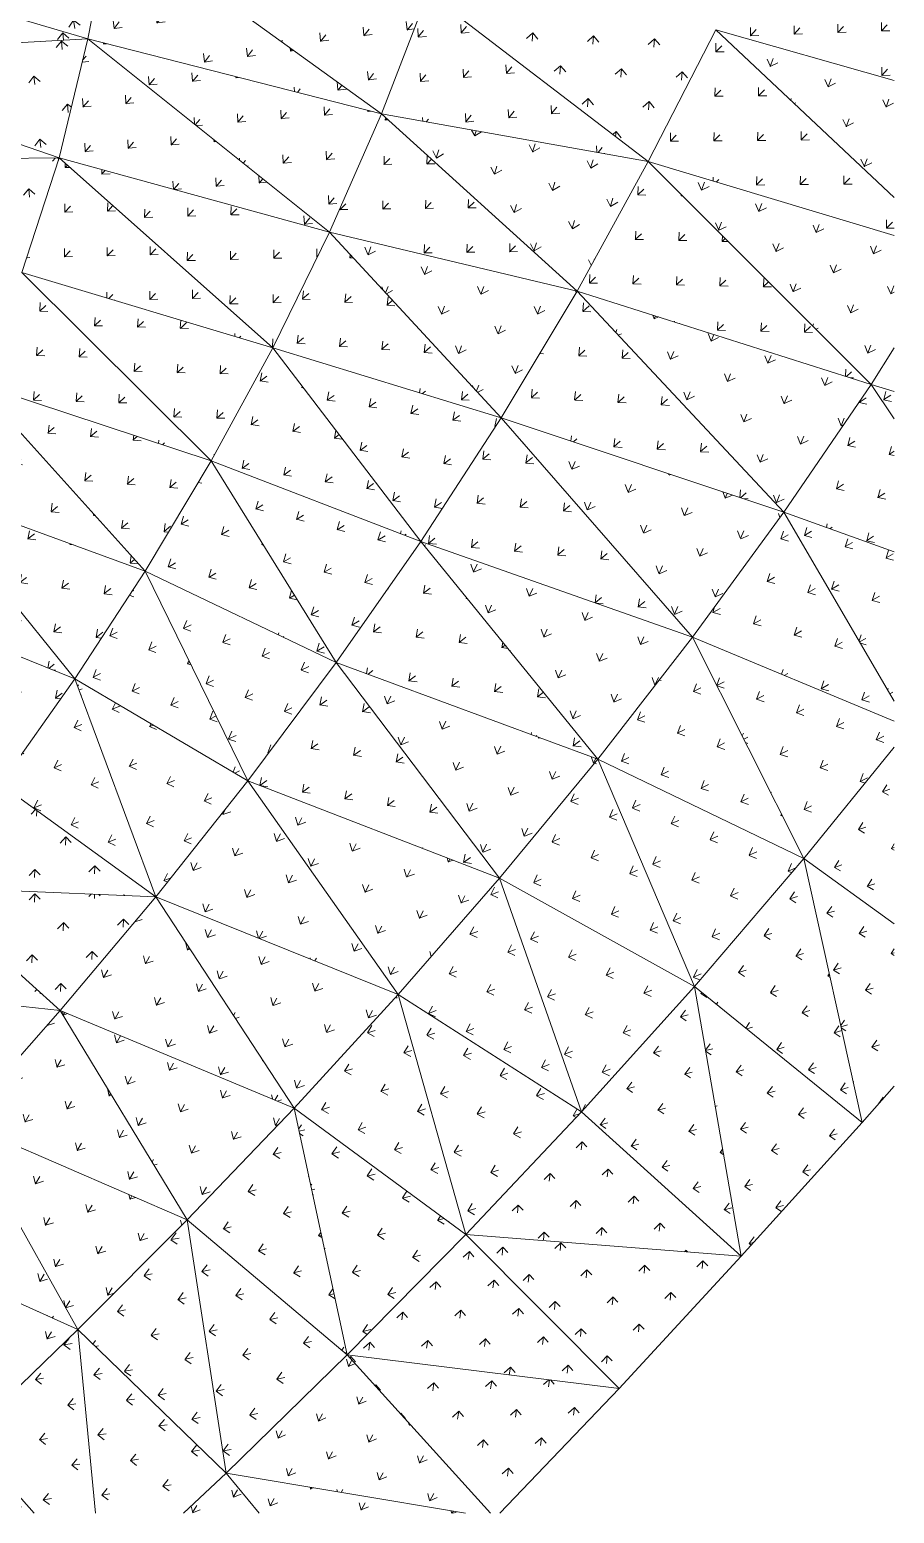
# Model space of a CAD drawing. Header units: millimetres. Extents: x -57519 to 497916, y -349472 to 446842.
# Drawn here: x 489922 to 494810, y -13502 to -5111 of the extents above; entities that cross this region are included whole.
import ezdxf

# ---------------------------------------------------------------- set-up
doc = ezdxf.new("R2010")
doc.units = ezdxf.units.MM
doc.layers.add('A-FLOR', color=192, linetype='Continuous', lineweight=5)
doc.layers.add('A-FLOR-PATT', color=8, linetype='Continuous', lineweight=5)

msp = doc.modelspace()

# ---------------------------------------------------------------- hatches: boundary and pattern name
at = {"layer": 'A-FLOR-PATT'}
h = msp.add_hatch(dxfattribs=at)
h.set_pattern_fill('FP_920', color=256, style=0, pattern_type=2)
h.set_pattern_definition([(46.863, (377748.81, -41499.87), (-1.98462, 252.11554), [47.476, -310.608]), (2.131, (377748.8, -41499.87), (-1.98414, 252.1156), [46.311, -200.683]), (90.451, (377748.8, -41499.87), (-246.82335, -9.1851), [47.273, -204.85])])
h.paths.add_polyline_path([(494810.5, -5399.2), (494810.5, -4926.9), (494171, -4358.7), (493800.8, -5111), (494171, -5216.7)], flags=0)
h = msp.add_hatch(dxfattribs=at)
h.set_pattern_fill('FP_1088', color=256, style=0, pattern_type=2)
h.set_pattern_definition([(278.018, (496544.11, 8144.43), (196.1127, -148.6233), [47.421, -310.248]), (234.573, (496544.1, 8144.43), (196.1136, -148.622), [47.297, -204.956]), (322.844, (496544.1, 8144.43), (146.2214, 205.55), [46.138, -199.93])])
h.paths.add_polyline_path([(490250.2, -5163.3), (490383.1, -4479.9), (488560.4, -4666.7), (489367.8, -4903.9)], flags=0)
h = msp.add_hatch(dxfattribs=at)
h.set_pattern_fill('FP_1003', color=256, style=0, pattern_type=2)
h.set_pattern_definition([(52.549, (379862.17, -42201.67), (-26.17594, 251.72662), [47.227, -308.981]), (7.29, (379862.17, -42201.67), (-26.17664, 251.7272), [45.892, -198.866]), (95.937, (379862.17, -42201.67), (-242.7797, -31.0585), [47.453, -205.631])])
h.paths.add_polyline_path([(491911.1, -5587.9), (490383.1, -4479.9), (490250.2, -5163.3), (490870.4, -5321.9)], flags=0)
h = msp.add_hatch(dxfattribs=at)
h.set_pattern_fill('FP_1009', color=256, style=0, pattern_type=2)
h.set_pattern_definition([(52.203, (378901.66, -44123.54), (-25.3748, 250.7942), [47.478, -310.622]), (7.486, (378901.66, -44123.54), (-25.37664, 250.7934), [46.303, -200.644]), (95.778, (378901.66, -44123.54), (-244.84187, -32.17374), [47.264, -204.81])])
h.paths.add_polyline_path([(491911.1, -5587.9), (492174.8, -4903.9), (490383.1, -4479.9), (491325.5, -5163.3)], flags=0)
h = msp.add_hatch(dxfattribs=at)
h.set_pattern_fill('FP_1080', color=256, style=0, pattern_type=2)
h.set_pattern_definition([(275.43, (498307.77, 5754.22), (189.1965, -157.5564), [47.437, -310.355]), (231.972, (498307.77, 5754.22), (189.1946, -157.559), [47.28, -204.879]), (320.213, (498307.77, 5754.22), (155.341, 198.6285), [46.164, -200.045])])
h.paths.add_polyline_path([(488424.5, -5263.4), (490250.2, -5163.3), (488560.4, -4666.7), (488507.5, -4899.2)], flags=0)
h = msp.add_hatch(dxfattribs=at)
h.set_pattern_fill('FP_957', color=256, style=0, pattern_type=2)
h.set_pattern_definition([(50.126, (382046.82, -42272.43), (-13.39275, 251.32786), [47.354, -309.813]), (5.369, (382046.82, -42272.43), (-13.3884, 251.3279), [45.645, -197.796]), (93.05, (382046.82, -42272.43), (-242.3732, -22.7813), [47.191, -204.494])])
h.paths.add_polyline_path([(493419.1, -5856.4), (492174.8, -4903.9), (491911.1, -5587.9), (493298.5, -5835)], flags=0)
h = msp.add_hatch(dxfattribs=at)
h.set_pattern_fill('FP_955', color=256, style=0, pattern_type=2)
h.set_pattern_definition([(265.112, (506725.96, -9559.98), (156.8411, -186.0648), [47.271, -309.267]), (222.101, (506725.96, -9559.98), (156.8395, -186.0664), [47.313, -205.021]), (310.129, (506725.96, -9559.98), (187.2205, 169.1766), [45.628, -197.722])])
h.paths.add_polyline_path([(493419.1, -5856.4), (493800.8, -5111), (492174.8, -4903.9), (493363.6, -5813.9)], flags=0)
h = msp.add_hatch(dxfattribs=at)
h.set_pattern_fill('FP_919', color=256, style=0, pattern_type=2)
h.set_pattern_definition([(45.304, (377774, -39115.35), (5.28836, 252.0473), [47.454, -310.466]), (0.553, (377774, -39115.35), (5.2896, 252.0468), [46.212, -200.252]), (88.798, (377774, -39115.35), (-246.45215, -2.3796), [47.269, -204.833])])
h.paths.add_polyline_path([(494810.5, -6275.3), (494810.5, -6059.3), (493800.8, -5111), (493419.1, -5856.4), (494538.6, -6193.5)], flags=0)
h = msp.add_hatch(dxfattribs=at)
h.set_pattern_fill('FP_924', color=256, style=0, pattern_type=2)
h.set_pattern_definition([(69.908, (382011.02, -71140.19), (-101.94483, 225.77833), [47.565, -311.194]), (26.27, (382011.02, -71140.19), (-101.9447, 225.77783), [47.086, -204.039]), (114.3, (382011.02, -71140.19), (-225.1899, -111.14605), [46.449, -201.278])])
h.paths.add_polyline_path([(494810.5, -6059.3), (494810.5, -5399.2), (493800.8, -5111), (494594.5, -5856.4)], flags=0)
h = msp.add_hatch(dxfattribs=at)
h.set_pattern_fill('FP_1090', color=256, style=0, pattern_type=2)
h.set_pattern_definition([(275.381, (498310.04, 5705.3), (189.0498, -157.5385), [47.424, -310.273]), (231.936, (498310.04, 5705.3), (189.049, -157.5395), [47.292, -204.932]), (320.195, (498310.04, 5705.3), (155.5052, 198.5833), [46.141, -199.944])])
h.paths.add_polyline_path([(490089.4, -5835.9), (490250.2, -5163.3), (488424.5, -5263.4)], flags=0)
h = msp.add_hatch(dxfattribs=at)
h.set_pattern_fill('FP_1002', color=256, style=0, pattern_type=2)
h.set_pattern_definition([(49.792, (380871.4, -38438.43), (-12.94554, 252.6695), [47.151, -308.486]), (4.464, (380871.4, -38438.43), (-12.94617, 252.66885), [45.613, -197.657]), (92.933, (380871.4, -38438.43), (-242.5329, -18.93376), [47.438, -205.563])])
h.paths.add_polyline_path([(491618, -6256.7), (490250.2, -5163.3), (490089.4, -5835.9), (490870.4, -6050.9)], flags=0)
h = msp.add_hatch(dxfattribs=at)
h.set_pattern_fill('FP_1011', color=256, style=0, pattern_type=2)
h.set_pattern_definition([(49.389, (379629.32, -40557.53), (-12.04118, 251.5455), [47.449, -310.435]), (4.7, (379629.32, -40557.53), (-12.0428, 251.5461), [46.092, -199.73]), (92.741, (379629.32, -40557.53), (-244.99503, -20.143), [47.219, -204.615])])
h.paths.add_polyline_path([(491618, -6256.7), (491911.1, -5587.9), (490250.2, -5163.3), (491091.5, -5835.9)], flags=0)
h = msp.add_hatch(dxfattribs=at)
h.set_pattern_fill('FP_1079', color=256, style=0, pattern_type=2)
h.set_pattern_definition([(272.995, (499778.89, 3490), (182.2336, -165.777), [47.46, -310.508]), (229.535, (499778.89, 3490), (182.236, -165.775), [47.246, -204.731]), (317.708, (499778.89, 3490), (163.5286, 191.7038), [46.192, -200.164])])
h.paths.add_polyline_path([(488277.6, -5852), (490089.4, -5835.9), (488424.5, -5263.4), (488387.6, -5411.3)], flags=0)
h = msp.add_hatch(dxfattribs=at)
h.set_pattern_fill('FP_948', color=256, style=0, pattern_type=2)
h.set_pattern_definition([(45.646, (382995.25, -36488.6), (7.41927, 251.69743), [47.258, -309.184]), (0.752, (382995.25, -36488.6), (7.41623, 251.698), [45.335, -196.452]), (88.312, (382995.25, -36488.6), (-241.76634, -3.1717), [47.214, -204.593])])
h.paths.add_polyline_path([(493016.8, -6589.2), (491911.1, -5587.9), (491618, -6256.7), (492851.4, -6549.9)], flags=0)
h = msp.add_hatch(dxfattribs=at)
h.set_pattern_fill('FP_954', color=256, style=0, pattern_type=2)
h.set_pattern_definition([(73.106, (389551.14, -72665.73), (-112.00094, 217.02043), [47.506, -310.805]), (30.207, (389551.14, -72665.73), (-111.9993, 217.022), [46.891, -203.196]), (117.297, (389551.14, -72665.73), (-216.12817, -125.8247), [45.791, -198.427])])
h.paths.add_polyline_path([(493016.8, -6589.2), (493419.1, -5856.4), (491911.1, -5587.9), (492973.4, -6549.9)], flags=0)
h = msp.add_hatch(dxfattribs=at)
h.set_pattern_fill('FP_1087', color=256, style=0, pattern_type=2)
h.set_pattern_definition([(272.649, (500261.04, 2993.43), (181.207, -165.6611), [47.375, -309.951]), (229.272, (500261.04, 2993.43), (181.208, -165.661), [47.328, -205.086]), (317.566, (500261.04, 2993.43), (164.6934, 191.282), [46.035, -199.485])])
h.paths.add_polyline_path([(489878, -6484.9), (490089.4, -5835.9), (488277.6, -5852), (489742.7, -6431.4)], flags=0)
h = msp.add_hatch(dxfattribs=at)
h.set_pattern_fill('FP_1005', color=256, style=0, pattern_type=2)
h.set_pattern_definition([(46.638, (381989.79, -34752.27), (2.15283, 252.68394), [47.136, -308.385]), (1.371, (381989.79, -34752.27), (2.15286, 252.68385), [45.378, -196.64]), (89.512, (381989.79, -34752.27), (-241.9491, -5.7915), [47.38, -205.313])])
h.paths.add_polyline_path([(491296.5, -6910.4), (490089.4, -5835.9), (489878, -6484.9), (490870.4, -6782.6)], flags=0)
h = msp.add_hatch(dxfattribs=at)
h.set_pattern_fill('FP_1008', color=256, style=0, pattern_type=2)
h.set_pattern_definition([(46.264, (380831.16, -36617.72), (2.94043, 251.5874), [47.404, -310.136]), (1.582, (380831.16, -36617.72), (2.9414, 251.5871), [45.813, -198.521]), (89.33, (380831.16, -36617.72), (-244.2406, -6.74545), [47.176, -204.429])])
h.paths.add_polyline_path([(491296.5, -6910.4), (491618, -6256.7), (490089.4, -5835.9), (490891.5, -6549.9)], flags=0)
h = msp.add_hatch(dxfattribs=at)
h.set_pattern_fill('FP_916', color=256, style=0, pattern_type=2)
h.set_pattern_definition([(43.496, (377992.05, -36537.96), (13.733, 251.61818), [47.437, -310.358]), (358.754, (377992.05, -36537.96), (13.7327, 251.6189), [46.102, -199.776]), (86.876, (377992.05, -36537.96), (-245.81994, 5.3464), [47.249, -204.744])])
h.paths.add_polyline_path([(494679.1, -7116.9), (493419.1, -5856.4), (493016.8, -6589.2), (493419.1, -6716.9)], flags=0)
h = msp.add_hatch(dxfattribs=at)
h.set_pattern_fill('FP_918', color=256, style=0, pattern_type=2)
h.set_pattern_definition([(68.817, (381527.1, -69693.75), (-97.39189, 227.13782), [47.55, -311.096]), (25.295, (381527.1, -69693.75), (-97.3893, 227.1387), [47.074, -203.987]), (113.208, (381527.1, -69693.75), (-226.98876, -107.273), [46.338, -200.799])])
h.paths.add_polyline_path([(494679.1, -7116.9), (494810.5, -6910.1), (494810.5, -6275.3), (493419.1, -5856.4), (494151.6, -6589.2)], flags=0)
h = msp.add_hatch(dxfattribs=at)
h.set_pattern_fill('FP_947', color=256, style=0, pattern_type=2)
h.set_pattern_definition([(40.981, (384451.8, -30487.65), (29.0439, 250.33972), [47.129, -308.34]), (355.884, (384451.8, -30487.65), (29.0443, 250.34), [44.986, -194.941]), (83.382, (384451.8, -30487.65), (-239.3088, 17.2219), [47.254, -204.766])])
h.paths.add_polyline_path([(492588.1, -7305.5), (491618, -6256.7), (491296.5, -6910.4), (492276.3, -7210.1)], flags=0)
h = msp.add_hatch(dxfattribs=at)
h.set_pattern_fill('FP_953', color=256, style=0, pattern_type=2)
h.set_pattern_definition([(69.396, (388593.34, -68612.19), (-96.5926, 223.57884), [47.524, -310.925]), (26.683, (388593.34, -68612.2), (-96.5908, 223.5797), [46.74, -202.541]), (113.366, (388593.34, -68612.2), (-222.732, -111.9437), [45.666, -197.886])])
h.paths.add_polyline_path([(492588.1, -7305.5), (493016.8, -6589.2), (491618, -6256.7), (492503.4, -7213.9)], flags=0)
h = msp.add_hatch(dxfattribs=at)
h.set_pattern_fill('FP_1001', color=256, style=0, pattern_type=2)
h.set_pattern_definition([(43.412, (383068.33, -31161.82), (17.44654, 251.73212), [47.134, -308.375]), (358.237, (383068.33, -31161.82), (17.4459, 251.73243), [45.173, -195.748]), (86.036, (383068.33, -31161.82), (-240.80586, 7.40956), [47.313, -205.023])])
h.paths.add_polyline_path([(490948.1, -7549.1), (489878, -6484.9), (489616.3, -7109.7), (490870.4, -7523.5)], flags=0)
h = msp.add_hatch(dxfattribs=at)
h.set_pattern_fill('FP_1007', color=256, style=0, pattern_type=2)
h.set_pattern_definition([(43.101, (382155.19, -32667.83), (18.06168, 250.79122), [47.348, -309.775]), (358.402, (382155.2, -32667.83), (18.05877, 250.79094), [45.522, -197.264]), (85.881, (382155.2, -32667.83), (-242.6914, 6.7726), [47.145, -204.295])])
h.paths.add_polyline_path([(490948.1, -7549.1), (491296.5, -6910.4), (489878, -6484.9), (490870.4, -7471.9)], flags=0)
h = msp.add_hatch(dxfattribs=at)
h.set_pattern_fill('FP_912', color=256, style=0, pattern_type=2)
h.set_pattern_definition([(41.545, (378336.48, -33880.32), (22.81583, 250.7868), [47.426, -310.285]), (356.833, (378336.48, -33880.32), (22.8169, 250.78646), [45.99, -199.292]), (84.802, (378336.48, -33880.32), (-244.90767, 13.5488), [47.217, -204.606])])
h.paths.add_polyline_path([(494185.5, -7840.6), (493016.8, -6589.2), (492588.1, -7305.5), (493749.3, -7694.5)], flags=0)
h = msp.add_hatch(dxfattribs=at)
h.set_pattern_fill('FP_915', color=256, style=0, pattern_type=2)
h.set_pattern_definition([(67.648, (381150.68, -68164.63), (-92.45268, 228.47158), [47.534, -310.989]), (24.26, (381150.68, -68164.63), (-92.4533, 228.4712), [47.055, -203.905]), (112.031, (381150.68, -68164.63), (-228.798, -103.1132), [46.213, -200.256])])
h.paths.add_polyline_path([(494185.5, -7840.6), (494679.1, -7116.9), (493016.8, -6589.2), (493685.8, -7305.5)], flags=0)
h = msp.add_hatch(dxfattribs=at)
h.set_pattern_fill('FP_946', color=256, style=0, pattern_type=2)
h.set_pattern_definition([(36.183, (386463.77, -24363.23), (51.05298, 247.09972), [46.959, -307.226]), (350.808, (386463.77, -24363.23), (51.05116, 247.10003), [44.602, -193.275]), (78.326, (386463.77, -24363.23), (-234.8218, 38.0026), [47.31, -205.009])])
h.paths.add_polyline_path([(492133.9, -8005.6), (491296.5, -6910.4), (490948.1, -7549.1), (491833, -7889.8)], flags=0)
h = msp.add_hatch(dxfattribs=at)
h.set_pattern_fill('FP_949', color=256, style=0, pattern_type=2)
h.set_pattern_definition([(35.9, (385523.36, -25714.53), (51.58452, 246.2401), [47.173, -308.628]), (350.97, (385523.36, -25714.53), (51.5822, 246.2409), [44.925, -194.674]), (78.169, (385523.36, -25714.53), (-236.6298, 37.60504), [47.172, -204.413])])
h.paths.add_polyline_path([(492133.9, -8005.6), (492588.1, -7305.5), (491296.5, -6910.4), (492064.4, -7914.8)], flags=0)
h = msp.add_hatch(dxfattribs=at)
h.set_pattern_fill('FP_892', color=256, style=0, pattern_type=2)
h.set_pattern_definition([(36.139, (383744.9, -29228.83), (49.62605, 246.87665), [47.202, -308.819]), (351.18, (383744.9, -29228.83), (49.6247, 246.87735), [45.139, -195.601]), (78.634, (383744.9, -29228.83), (-237.8925, 36.91476), [47.215, -204.6])])
h.paths.add_polyline_path([(494810.5, -7156.8), (494810.5, -6910.1), (494679.1, -7116.9)], flags=0)
h = msp.add_hatch(dxfattribs=at)
h.set_pattern_fill('FP_1000', color=256, style=0, pattern_type=2)
h.set_pattern_definition([(40.298, (384030.72, -27764.7), (31.98023, 249.96317), [47.137, -308.389]), (355.215, (384030.72, -27764.7), (31.9796, 249.96255), [45.002, -195.01]), (82.71, (384030.72, -27764.7), (-239.1762, 20.01824), [47.25, -204.75])])
h.paths.add_polyline_path([(490574.4, -8173), (489616.3, -7109.7), (489309.3, -7712), (490259.4, -8058.2)], flags=0)
h = msp.add_hatch(dxfattribs=at)
h.set_pattern_fill('FP_1021', color=256, style=0, pattern_type=2)
h.set_pattern_definition([(40.067, (383414.57, -28911.31), (32.40695, 249.2457), [47.291, -309.4]), (355.33, (383414.57, -28911.3), (32.4093, 249.2448), [45.256, -196.111]), (82.591, (383414.57, -28911.3), (-240.56617, 19.6534), [47.127, -204.216])])
h.paths.add_polyline_path([(490574.4, -8173), (490948.1, -7549.1), (489616.3, -7109.7), (490202.1, -7759.8)], flags=0)
h = msp.add_hatch(dxfattribs=at)
h.set_pattern_fill('FP_891', color=256, style=0, pattern_type=2)
h.set_pattern_definition([(32.96, (384692.98, -25051.33), (63.78007, 243.7836), [47.128, -308.332]), (347.87, (384692.98, -25051.33), (63.7804, 243.78367), [44.967, -194.856]), (75.338, (384692.98, -25051.33), (-234.46825, 50.39585), [47.248, -204.741])])
h.paths.add_polyline_path([(494810.5, -8064.4), (494810.5, -7312.4), (494679.1, -7116.9), (494185.5, -7840.6), (494679.1, -8017.4)], flags=0)
h = msp.add_hatch(dxfattribs=at)
h.set_pattern_fill('FP_893', color=256, style=0, pattern_type=2)
h.set_pattern_definition([(32.877, (384643.05, -25796.36), (63.92007, 243.5306), [47.184, -308.698]), (347.906, (384643.05, -25796.36), (63.9211, 243.5296), [45.055, -195.24]), (75.293, (384643.05, -25796.36), (-234.9628, 50.3449), [47.209, -204.571])])
h.paths.add_polyline_path([(494810.5, -7312.4), (494810.5, -7156.8), (494679.1, -7116.9)], flags=0)
h = msp.add_hatch(dxfattribs=at)
h.set_pattern_fill('FP_914', color=256, style=0, pattern_type=2)
h.set_pattern_definition([(39.582, (378792.76, -31220.7), (31.93909, 249.61807), [47.413, -310.199]), (354.898, (378792.76, -31220.7), (31.9399, 249.6186), [45.871, -198.775]), (82.708, (378792.76, -31220.7), (-243.6773, 21.757), [47.185, -204.469])])
h.paths.add_polyline_path([(493669.9, -8547.1), (492588.1, -7305.5), (492133.9, -8005.6), (493227.9, -8391.2)], flags=0)
h = msp.add_hatch(dxfattribs=at)
h.set_pattern_fill('FP_917', color=256, style=0, pattern_type=2)
h.set_pattern_definition([(66.424, (380800.6, -66572.7), (-87.26318, 229.75915), [47.516, -310.875]), (23.174, (380800.6, -66572.7), (-87.2614, 229.76097), [47.034, -203.814]), (110.797, (380800.6, -66572.7), (-230.6068, -98.71782), [46.082, -199.691])])
h.paths.add_polyline_path([(493669.9, -8547.1), (494185.5, -7840.6), (492588.1, -7305.5), (493198.2, -8005.6)], flags=0)
h = msp.add_hatch(dxfattribs=at)
h.set_pattern_fill('FP_945', color=256, style=0, pattern_type=2)
h.set_pattern_definition([(31.32, (389031.4, -18254.3), (72.9039, 241.93277), [46.744, -305.818]), (345.588, (389031.4, -18254.3), (72.9036, 241.9332), [44.194, -191.505]), (73.231, (389031.4, -18254.3), (-228.2817, 58.662), [47.377, -205.301])])
h.paths.add_polyline_path([(491655.8, -8690.3), (490948.1, -7549.1), (490574.4, -8173), (491376.2, -8556.5)], flags=0)
h = msp.add_hatch(dxfattribs=at)
h.set_pattern_fill('FP_950', color=256, style=0, pattern_type=2)
h.set_pattern_definition([(31.035, (387927.34, -19556.95), (73.4613, 241.09146), [46.989, -307.423]), (345.773, (387927.34, -19556.95), (73.45996, 241.09257), [44.532, -192.97]), (73.054, (387927.34, -19556.95), (-230.21793, 58.3701), [47.257, -204.779])])
h.paths.add_polyline_path([(491655.8, -8690.3), (492133.9, -8005.6), (490948.1, -7549.1), (491601.2, -8602.3)], flags=0)
h = msp.add_hatch(dxfattribs=at)
h.set_pattern_fill('FP_997', color=256, style=0, pattern_type=2)
h.set_pattern_definition([(37.402, (384802.55, -24631.43), (45.21323, 247.61116), [47.144, -308.438]), (352.407, (384802.55, -24631.43), (45.2126, 247.61095), [44.88, -194.478]), (79.652, (384802.55, -24631.43), (-237.25875, 31.6284), [47.195, -204.51])])
h.paths.add_polyline_path([(490176.9, -8782.4), (489309.3, -7712), (488962, -8293.5), (489724.4, -8600.3)], flags=0)
h = msp.add_hatch(dxfattribs=at)
h.set_pattern_fill('FP_1006', color=256, style=0, pattern_type=2)
h.set_pattern_definition([(37.255, (384498.4, -25456.17), (45.46887, 247.1492), [47.239, -309.06]), (352.474, (384498.4, -25456.17), (45.47124, 247.1484), [45.037, -195.159]), (79.575, (384498.4, -25456.17), (-238.12605, 31.46084), [47.118, -204.179])])
h.paths.add_polyline_path([(490176.9, -8782.4), (490574.4, -8173), (489309.3, -7712), (489780.7, -8293.5)], flags=0)
h = msp.add_hatch(dxfattribs=at)
h.set_pattern_fill('FP_888', color=256, style=0, pattern_type=2)
h.set_pattern_definition([(29.797, (385872.95, -20946.72), (77.65067, 239.92265), [47.045, -307.788]), (344.561, (385872.95, -20946.72), (77.6496, 239.9235), [44.792, -194.098]), (72.066, (385872.95, -20946.72), (-230.26983, 63.596), [47.283, -204.893])])
h.paths.add_polyline_path([(494810.5, -9022.9), (494810.5, -8908.8), (494185.5, -7840.6), (493669.9, -8547.1), (494437.7, -8867.4)], flags=0)
h = msp.add_hatch(dxfattribs=at)
h.set_pattern_fill('FP_894', color=256, style=0, pattern_type=2)
h.set_pattern_definition([(29.713, (385767.22, -21678.24), (77.7914, 239.66975), [47.105, -308.181]), (344.599, (385767.22, -21678.24), (77.793, 239.6686), [44.883, -194.493]), (72.017, (385767.22, -21678.24), (-230.78, 63.57245), [47.246, -204.732])])
h.paths.add_polyline_path([(494810.5, -8908.8), (494810.5, -8064.4), (494185.5, -7840.6), (494786.2, -8867.4)], flags=0)
h = msp.add_hatch(dxfattribs=at)
h.set_pattern_fill('FP_908', color=256, style=0, pattern_type=2)
h.set_pattern_definition([(37.646, (379357.57, -28598.58), (40.92562, 248.1431), [47.397, -310.093]), (352.985, (379357.57, -28598.58), (40.9258, 248.1423), [45.743, -198.218]), (80.634, (379357.57, -28598.58), (-242.1337, 29.7972), [47.155, -204.339])])
h.paths.add_polyline_path([(493134, -9236.2), (492133.9, -8005.6), (491655.8, -8690.3), (492135.3, -8867.4)], flags=0)
h = msp.add_hatch(dxfattribs=at)
h.set_pattern_fill('FP_913', color=256, style=0, pattern_type=2)
h.set_pattern_definition([(65.201, (380498.23, -64980.36), (-82.0535, 230.90298), [47.498, -310.754]), (22.095, (380498.23, -64980.36), (-82.0514, 230.9031), [47.012, -203.719]), (109.563, (380498.23, -64980.36), (-232.31797, -94.31237), [45.947, -199.102])])
h.paths.add_polyline_path([(493134, -9236.2), (493669.9, -8547.1), (492133.9, -8005.6), (492834.2, -8867.4)], flags=0)
h = msp.add_hatch(dxfattribs=at)
h.set_pattern_fill('FP_941', color=256, style=0, pattern_type=2)
h.set_pattern_definition([(26.472, (392107.57, -12321.53), (94.01122, 234.94827), [46.484, -304.12]), (340.311, (392107.57, -12321.53), (94.01185, 234.94824), [43.778, -189.705]), (68.192, (392107.57, -12321.53), (-219.83344, 78.6632), [47.448, -205.61])])
h.paths.add_polyline_path([(491155.6, -9360.2), (490574.4, -8173), (490176.9, -8782.4), (490870.4, -9191.9)], flags=0)
h = msp.add_hatch(dxfattribs=at)
h.set_pattern_fill('FP_951', color=256, style=0, pattern_type=2)
h.set_pattern_definition([(26.185, (390866.33, -13547.5), (94.61577, 234.13115), [46.758, -305.913]), (340.513, (390866.33, -13547.5), (94.6174, 234.131), [44.127, -191.215]), (67.996, (390866.33, -13547.5), (-221.86203, 78.5059), [47.349, -205.178])])
h.paths.add_polyline_path([(491155.6, -9360.2), (491655.8, -8690.3), (490574.4, -8173), (490914.3, -8867.4)], flags=0)
h = msp.add_hatch(dxfattribs=at)
h.set_pattern_fill('FP_998', color=256, style=0, pattern_type=2)
h.set_pattern_definition([(34.722, (385335.72, -22354.86), (56.96337, 244.73761), [47.199, -308.796]), (349.902, (385335.72, -22354.86), (56.96284, 244.7377), [44.877, -194.468]), (76.897, (385335.72, -22354.86), (-235.637, 41.9671), [47.115, -204.165])])
h.paths.add_polyline_path([(489757.2, -9377.5), (490176.9, -8782.4), (488962, -8293.5), (489382.9, -8867.4)], flags=0)
h = msp.add_hatch(dxfattribs=at)
h.set_pattern_fill('FP_887', color=256, style=0, pattern_type=2)
h.set_pattern_definition([(26.624, (387279.35, -16888.95), (91.28335, 235.29977), [46.95, -307.172]), (341.22, (387279.35, -16888.95), (91.28587, 235.29877), [44.617, -193.341]), (68.796, (387279.35, -16888.95), (-225.29066, 76.6067), [47.322, -205.063])])
h.paths.add_polyline_path([(494299.5, -9799.2), (493669.9, -8547.1), (493134, -9236.2), (494185.5, -9744.1)], flags=0)
h = msp.add_hatch(dxfattribs=at)
h.set_pattern_fill('FP_889', color=256, style=0, pattern_type=2)
h.set_pattern_definition([(26.54, (387131.68, -17593.91), (91.42916, 235.05174), [47.013, -307.58]), (341.258, (387131.68, -17593.91), (91.42983, 235.05154), [44.708, -193.733]), (68.745, (387131.68, -17593.91), (-225.79713, 76.6123), [47.289, -204.919])])
h.paths.add_polyline_path([(494299.5, -9799.2), (494810.5, -9168.8), (494810.5, -9022.9), (493669.9, -8547.1), (494016.4, -9236.2)], flags=0)
h = msp.add_hatch(dxfattribs=at)
h.set_pattern_fill('FP_907', color=256, style=0, pattern_type=2)
h.set_pattern_definition([(35.735, (380028.72, -26012.68), (49.77591, 246.37225), [47.377, -309.963]), (351.09, (380028.72, -26012.68), (49.77356, 246.37295), [45.604, -197.618]), (78.578, (380028.72, -26012.68), (-240.2863, 37.6729), [47.128, -204.222])])
h.paths.add_polyline_path([(492579, -9909.2), (491655.8, -8690.3), (491155.6, -9360.2), (492156.6, -9746.3)], flags=0)
h = msp.add_hatch(dxfattribs=at)
h.set_pattern_fill('FP_909', color=256, style=0, pattern_type=2)
h.set_pattern_definition([(64.011, (380262.04, -63421.29), (-76.95302, 231.86201), [47.479, -310.628]), (21.054, (380262.04, -63421.29), (-76.95007, 231.8625), [46.989, -203.617]), (108.36, (380262.04, -63421.29), (-233.8751, -90.02935), [45.806, -198.492])])
h.paths.add_polyline_path([(492579, -9909.2), (493134, -9236.2), (491655.8, -8690.3), (492163.2, -9360.2)], flags=0)
h = msp.add_hatch(dxfattribs=at)
h.set_pattern_fill('FP_940', color=256, style=0, pattern_type=2)
h.set_pattern_definition([(21.719, (395586.82, -6721.17), (113.83556, 226.40598), [46.187, -302.177]), (335.076, (395586.82, -6721.17), (113.83566, 226.40557), [43.377, -187.967]), (63.307, (395586.82, -6721.17), (-209.79834, 97.49263), [47.515, -205.898])])
h.paths.add_polyline_path([(490634.9, -10016.3), (490176.9, -8782.4), (489757.2, -9377.5), (490176.9, -9683)], flags=0)
h = msp.add_hatch(dxfattribs=at)
h.set_pattern_fill('FP_942', color=256, style=0, pattern_type=2)
h.set_pattern_definition([(21.432, (394252.12, -7848.22), (114.50032, 225.61274), [46.484, -304.12]), (335.287, (394252.12, -7848.22), (114.5003, 225.6126), [43.729, -189.491]), (63.091, (394252.12, -7848.22), (-211.8588, 97.5063), [47.438, -205.566])])
h.paths.add_polyline_path([(490634.9, -10016.3), (491155.6, -9360.2), (490176.9, -8782.4), (490613.5, -9958.6)], flags=0)
h = msp.add_hatch(dxfattribs=at)
h.set_pattern_fill('FP_872', color=256, style=0, pattern_type=2)
h.set_pattern_definition([(18.48, (409258.35, -9009.8), (135.74183, 213.86254), [45.011, -294.484]), (330.296, (409258.35, -9009.8), (135.741, 213.86296), [40.204, -174.219]), (57.596, (409258.35, -9009.8), (-186.24765, 106.2519), [47.495, -205.81])])
h.paths.add_polyline_path([(494810.5, -10168.8), (494810.5, -9168.8), (494299.5, -9799.2)], flags=0)
h = msp.add_hatch(dxfattribs=at)
h.set_pattern_fill('FP_884', color=256, style=0, pattern_type=2)
h.set_pattern_definition([(23.443, (388905.1, -12890.21), (104.607, 229.9428), [46.844, -306.475]), (337.848, (388905.1, -12890.21), (104.6084, 229.94156), [44.446, -192.598]), (65.538, (388905.1, -12890.21), (-219.54737, 89.37933), [47.366, -205.252])])
h.paths.add_polyline_path([(493680.2, -10522.5), (493134, -9236.2), (492579, -9909.2), (493669.9, -10516.7)], flags=0)
h = msp.add_hatch(dxfattribs=at)
h.set_pattern_fill('FP_890', color=256, style=0, pattern_type=2)
h.set_pattern_definition([(23.361, (388719.75, -13562.63), (104.7545, 229.7036), [46.908, -306.892]), (337.885, (388719.75, -13562.63), (104.75736, 229.7025), [44.534, -192.982]), (65.485, (388719.75, -13562.63), (-220.04256, 89.414), [47.337, -205.126])])
h.paths.add_polyline_path([(493680.2, -10522.5), (494299.5, -9799.2), (493134, -9236.2), (493419.8, -9909.2)], flags=0)
h = msp.add_hatch(dxfattribs=at)
h.set_pattern_fill('FP_939', color=256, style=0, pattern_type=2)
h.set_pattern_definition([(268.146, (503680.98, -3138.43), (163.617, -163.1579), [46.022, -301.095]), (226.426, (503680.98, -3138.43), (163.6166, -163.1593), [47.562, -206.102]), (315.08, (503680.98, -3138.43), (174.8487, 183.7753), [43.325, -187.741])])
h.paths.add_polyline_path([(490634.9, -10016.3), (489757.2, -9377.5), (489316.8, -9958.6)], flags=0)
h = msp.add_hatch(dxfattribs=at)
h.set_pattern_fill('FP_906', color=256, style=0, pattern_type=2)
h.set_pattern_definition([(62.032, (380273.34, -59962.34), (-67.59912, 234.57117), [47.527, -310.946]), (19.189, (380273.34, -59962.34), (-67.5983, 234.5724), [46.797, -202.786]), (106.076, (380273.34, -59962.34), (-235.715, -82.03533), [45.772, -198.346])])
h.paths.add_polyline_path([(492006.2, -10567.2), (491155.6, -9360.2), (490634.9, -10016.3), (491603.8, -10405.5)], flags=0)
h = msp.add_hatch(dxfattribs=at)
h.set_pattern_fill('FP_910', color=256, style=0, pattern_type=2)
h.set_pattern_definition([(62.846, (380087.13, -61886.04), (-71.92888, 232.66364), [47.459, -310.5]), (20.044, (380087.13, -61886.04), (-71.932, 232.66233), [46.962, -203.503]), (107.18, (380087.13, -61886.04), (-235.29494, -85.84544), [45.662, -197.867])])
h.paths.add_polyline_path([(492006.2, -10567.2), (492579, -9909.2), (491155.6, -9360.2), (491617.9, -10016.3)], flags=0)
h = msp.add_hatch(dxfattribs=at)
h.set_pattern_fill('FP_873', color=256, style=0, pattern_type=2)
h.set_pattern_definition([(16.184, (410909.31, -6451.7), (144.5917, 208.15383), [44.818, -293.22]), (327.674, (410909.3, -6451.7), (144.5942, 208.153), [39.951, -173.12]), (55.215, (410909.3, -6451.7), (-180.05115, 113.9341), [47.521, -205.925])])
h.paths.add_polyline_path([(494628.2, -11291.2), (494299.5, -9799.2), (493680.2, -10522.5), (494299.5, -11024.7)], flags=0)
h = msp.add_hatch(dxfattribs=at)
h.set_pattern_fill('FP_871', color=256, style=0, pattern_type=2)
h.set_pattern_definition([(16, (410019.6, -7252.62), (145.05084, 207.60677), [45.025, -294.575]), (327.852, (410019.6, -7252.62), (145.05036, 207.6077), [40.17, -174.072]), (55.059, (410019.6, -7252.62), (-181.39433, 113.9998), [47.486, -205.774])])
h.paths.add_polyline_path([(494628.2, -11291.2), (494810.5, -11086.9), (494810.5, -10168.8), (494299.5, -9799.2), (494458.8, -10522.5)], flags=0)
h = msp.add_hatch(dxfattribs=at)
h.set_pattern_fill('FP_938', color=256, style=0, pattern_type=2)
h.set_pattern_definition([(264.686, (505653.14, -6804.11), (152.3785, -171.9333), [46.033, -301.172]), (223.281, (505653.14, -6804.1), (152.3787, -171.9322), [47.528, -205.953]), (311.549, (505653.14, -6804.1), (184.535, 173.7782), [43.076, -186.663])])
h.paths.add_polyline_path([(490095.4, -10659.1), (489316.8, -9958.6), (488857.2, -10525.7), (489757.2, -10622.7)], flags=0)
h = msp.add_hatch(dxfattribs=at)
h.set_pattern_fill('FP_943', color=256, style=0, pattern_type=2)
h.set_pattern_definition([(267.517, (504048.93, -4369.6), (161.8983, -162.4715), [45.729, -299.182]), (225.842, (504048.93, -4369.6), (161.8986, -162.4707), [47.597, -206.252]), (314.899, (504048.93, -4369.6), (176.8406, 182.1164), [43.006, -186.359])])
h.paths.add_polyline_path([(490095.4, -10659.1), (490634.9, -10016.3), (489316.8, -9958.6), (490047.3, -10615.8)], flags=0)
h = msp.add_hatch(dxfattribs=at)
h.set_pattern_fill('FP_885', color=256, style=0, pattern_type=2)
h.set_pattern_definition([(20.287, (390722.33, -9004.03), (117.43575, 223.937), [46.726, -305.703]), (334.482, (390722.33, -9004.03), (117.4341, 223.9382), [44.282, -191.888]), (62.327, (390722.33, -9004.03), (-213.1313, 101.7414), [47.412, -205.45])])
h.paths.add_polyline_path([(493042.3, -11230.6), (492579, -9909.2), (492006.2, -10567.2), (492579, -10933.9)], flags=0)
h = msp.add_hatch(dxfattribs=at)
h.set_pattern_fill('FP_886', color=256, style=0, pattern_type=2)
h.set_pattern_definition([(20.207, (390503.1, -9639.05), (117.58674, 223.70802), [46.791, -306.127]), (334.517, (390503.1, -9639.05), (117.58925, 223.7068), [44.368, -192.261]), (62.272, (390503.1, -9639.05), (-213.608, 101.8073), [47.387, -205.342])])
h.paths.add_polyline_path([(493042.3, -11230.6), (493680.2, -10522.5), (492579, -9909.2), (492809.7, -10567.2)], flags=0)
h = msp.add_hatch(dxfattribs=at)
h.set_pattern_fill('FP_905', color=256, style=0, pattern_type=2)
h.set_pattern_definition([(60.883, (380200.3, -58451.35), (-62.55962, 235.16325), [47.512, -310.845]), (18.202, (380200.3, -58451.35), (-62.56066, 235.1623), [46.765, -202.648]), (104.897, (380200.3, -58451.35), (-236.93396, -77.907), [45.627, -197.715])])
h.paths.add_polyline_path([(491416.9, -11211.4), (490634.9, -10016.3), (490095.4, -10659.1), (491036.5, -11052.4)], flags=0)
h = msp.add_hatch(dxfattribs=at)
h.set_pattern_fill('FP_911', color=256, style=0, pattern_type=2)
h.set_pattern_definition([(61.697, (379966.67, -60359.94), (-66.94337, 233.33586), [47.44, -310.377]), (19.051, (379966.67, -60359.94), (-66.9406, 233.33613), [46.933, -203.374]), (106.008, (379966.67, -60359.94), (-236.5963, -81.7058), [45.515, -197.233])])
h.paths.add_polyline_path([(491416.9, -11211.4), (492006.2, -10567.2), (490634.9, -10016.3), (491055.5, -10659.1)], flags=0)
h = msp.add_hatch(dxfattribs=at)
h.set_pattern_fill('FP_944', color=256, style=0, pattern_type=2)
h.set_pattern_definition([(264.073, (505830.26, -7957.69), (150.7154, -171.4415), [45.792, -299.593]), (222.718, (505830.26, -7957.7), (150.714, -171.4424), [47.565, -206.117]), (311.319, (505830.26, -7957.7), (186.38, 172.097), [42.801, -185.47])])
h.paths.add_polyline_path([(489538.8, -11289.5), (490095.4, -10659.1), (488857.2, -10525.7), (489445.4, -11184.8)], flags=0)
h = msp.add_hatch(dxfattribs=at)
h.set_pattern_fill('FP_880', color=256, style=0, pattern_type=2)
h.set_pattern_definition([(17.188, (392693.02, -5279.76), (129.6093, 217.39854), [46.599, -304.87]), (331.158, (392693.02, -5279.76), (129.60885, 217.3988), [44.13, -191.228]), (59.197, (392693.02, -5279.76), (-206.16157, 113.5372), [47.457, -205.646])])
h.paths.add_polyline_path([(492387.4, -11924.6), (492006.2, -10567.2), (491416.9, -11211.4), (492006.2, -11644.5)], flags=0)
h = msp.add_hatch(dxfattribs=at)
h.set_pattern_fill('FP_881', color=256, style=0, pattern_type=2)
h.set_pattern_definition([(17.109, (392443.74, -5873.32), (129.76904, 217.17447), [46.664, -305.297]), (331.191, (392443.74, -5873.32), (129.7682, 217.1754), [44.213, -191.589]), (59.141, (392443.74, -5873.32), (-206.6171, 113.6287), [47.436, -205.556])])
h.paths.add_polyline_path([(492387.4, -11924.6), (493042.3, -11230.6), (492006.2, -10567.2), (492187.1, -11211.4)], flags=0)
h = msp.add_hatch(dxfattribs=at)
h.set_pattern_fill('FP_868', color=256, style=0, pattern_type=2)
h.set_pattern_definition([(14.249, (411635.71, -4306.89), (151.44345, 203.325), [44.741, -292.715]), (325.599, (411635.71, -4306.9), (151.4404, 203.32715), [39.911, -172.95]), (53.32, (411635.71, -4306.89), (-175.63116, 120.26476), [47.536, -205.991])])
h.paths.add_polyline_path([(493945.2, -12048), (493680.2, -10522.5), (493042.3, -11230.6), (493680.2, -11808.1)], flags=0)
h = msp.add_hatch(dxfattribs=at)
h.set_pattern_fill('FP_869', color=256, style=0, pattern_type=2)
h.set_pattern_definition([(14.241, (411599.93, -4695.91), (151.4631, 203.30163), [44.751, -292.781]), (325.607, (411599.93, -4695.9), (151.46416, 203.3005), [39.922, -172.995]), (53.313, (411599.93, -4695.9), (-175.6954, 120.26896), [47.535, -205.985])])
h.paths.add_polyline_path([(493945.2, -12048), (494628.2, -11291.2), (493680.2, -10522.5), (493803.2, -11230.6)], flags=0)
h = msp.add_hatch(dxfattribs=at)
h.set_pattern_fill('FP_901', color=256, style=0, pattern_type=2)
h.set_pattern_definition([(59.719, (380169.19, -56913.46), (-57.4234, 235.67742), [47.498, -310.752]), (17.2, (380169.2, -56913.46), (-57.42373, 235.6772), [46.727, -202.485]), (103.693, (380169.2, -56913.46), (-238.0681, -73.6918), [45.482, -197.09])])
h.paths.add_polyline_path([(490812.4, -11843.1), (490095.4, -10659.1), (489538.8, -11289.5), (490095.4, -11531.4)], flags=0)
h = msp.add_hatch(dxfattribs=at)
h.set_pattern_fill('FP_904', color=256, style=0, pattern_type=2)
h.set_pattern_definition([(60.548, (379893.4, -58825.63), (-61.92441, 233.91408), [47.423, -310.265]), (18.062, (379893.4, -58825.63), (-61.92446, 233.91346), [46.898, -203.225]), (104.828, (379893.4, -58825.63), (-237.7975, -77.55026), [45.37, -196.602])])
h.paths.add_polyline_path([(490812.4, -11843.1), (491416.9, -11211.4), (490095.4, -10659.1), (490477.1, -11289.5)], flags=0)
h = msp.add_hatch(dxfattribs=at)
h.set_pattern_fill('FP_882', color=256, style=0, pattern_type=2)
h.set_pattern_definition([(14.174, (394772.73, -1756.53), (141.00594, 210.45576), [46.464, -303.992]), (327.912, (394772.73, -1756.53), (141.0034, 210.458), [43.992, -190.633]), (56.178, (394772.73, -1756.53), (-198.78156, 124.63934), [47.499, -205.828])])
h.paths.add_polyline_path([(491716.9, -12605.8), (491416.9, -11211.4), (490812.4, -11843.1), (491416.9, -12352.8)], flags=0)
h = msp.add_hatch(dxfattribs=at)
h.set_pattern_fill('FP_879', color=256, style=0, pattern_type=2)
h.set_pattern_definition([(14.098, (394497.09, -2305.44), (141.16713, 210.241), [46.53, -304.418]), (327.943, (394497.1, -2305.44), (141.1664, 210.2417), [44.072, -190.979]), (56.121, (394497.1, -2305.44), (-199.21216, 124.7554), [47.482, -205.756])])
h.paths.add_polyline_path([(491716.9, -12605.8), (492387.4, -11924.6), (491416.9, -11211.4), (491552.8, -11843.1)], flags=0)
h = msp.add_hatch(dxfattribs=at)
h.set_pattern_fill('FP_866', color=256, style=0, pattern_type=2)
h.set_pattern_definition([(264.202, (506702.78, -11340.46), (146.9522, -153.3096), [44.214, -289.269]), (224.653, (506702.78, -11340.46), (146.9507, -153.3104), [47.612, -206.32]), (313.787, (506702.78, -11340.46), (180.641, 178.468), [39.818, -172.546])])
h.paths.add_polyline_path([(493945.2, -12048), (493042.3, -11230.6), (492387.4, -11924.6), (493254.9, -11993.3)], flags=0)
h = msp.add_hatch(dxfattribs=at)
h.set_pattern_fill('FP_900', color=256, style=0, pattern_type=2)
h.set_pattern_definition([(58.523, (380172.35, -55326.2), (-52.11207, 236.14432), [47.486, -310.677]), (16.165, (380172.35, -55326.2), (-52.11185, 236.14404), [46.682, -202.29]), (102.445, (380172.35, -55326.2), (-239.12864, -69.3175), [45.342, -196.484])])
h.paths.add_polyline_path([(490193.9, -12463.4), (489538.8, -11289.5), (488966.8, -11908.2), (489861.8, -12313.2)], flags=0)
h = msp.add_hatch(dxfattribs=at)
h.set_pattern_fill('FP_902', color=256, style=0, pattern_type=2)
h.set_pattern_definition([(59.387, (379859.6, -57263.04), (-56.81564, 234.42528), [47.409, -310.173]), (17.061, (379859.6, -57263.04), (-56.8162, 234.42507), [46.858, -203.049]), (103.623, (379859.6, -57263.04), (-238.90993, -73.31665), [45.227, -195.985])])
h.paths.add_polyline_path([(490193.9, -12463.4), (490812.4, -11843.1), (489538.8, -11289.5), (489884.1, -11908.2)], flags=0)
h = msp.add_hatch(dxfattribs=at)
h.set_pattern_fill('FP_903', color=256, style=0, pattern_type=2)
h.set_pattern_definition([(58.196, (379857.34, -55649.31), (-51.53264, 234.90157), [47.399, -310.109]), (16.028, (379857.34, -55649.31), (-51.53423, 234.9014), [46.809, -202.84]), (102.373, (379857.34, -55649.3), (-239.94496, -68.92614), [45.092, -195.397])])
h.paths.add_polyline_path([(489562.8, -13073.6), (490193.9, -12463.4), (488966.8, -11908.2), (489277.6, -12516)], flags=0)
h = msp.add_hatch(dxfattribs=at)
h.set_pattern_fill('FP_878', color=256, style=0, pattern_type=2)
h.set_pattern_definition([(11.271, (396914.33, 1538.66), (151.5355, 203.2546), [46.326, -303.088]), (324.774, (396914.33, 1538.66), (151.5361, 203.25364), [43.872, -190.113]), (53.294, (396914.33, 1538.66), (-191.14005, 134.9612), [47.536, -205.99])])
h.paths.add_polyline_path([(491032.4, -13275.1), (490812.4, -11843.1), (490193.9, -12463.4), (490870.4, -13118.3)], flags=0)
h = msp.add_hatch(dxfattribs=at)
h.set_pattern_fill('FP_883', color=256, style=0, pattern_type=2)
h.set_pattern_definition([(11.197, (396615.62, 1036.73), (151.70077, 203.0446), [46.391, -303.509]), (324.803, (396615.62, 1036.73), (151.7015, 203.0444), [43.948, -190.443]), (53.236, (396615.62, 1036.73), (-191.5404, 135.099), [47.523, -205.933])])
h.paths.add_polyline_path([(491032.4, -13275.1), (491716.9, -12605.8), (490812.4, -11843.1), (490907.7, -12463.4)], flags=0)
h = msp.add_hatch(dxfattribs=at)
h.set_pattern_fill('FP_867', color=256, style=0, pattern_type=2)
h.set_pattern_definition([(261.817, (506998.98, -13709.87), (139.9008, -160.709), [44.432, -290.693]), (222.351, (506998.98, -13709.87), (139.9035, -160.7064), [47.595, -206.247]), (311.041, (506998.98, -13709.87), (187.5984, 171.005), [39.951, -173.121])])
h.paths.add_polyline_path([(493254.9, -12795.6), (492387.4, -11924.6), (491716.9, -12605.8), (492552.7, -12708.9)], flags=0)
h = msp.add_hatch(dxfattribs=at)
h.set_pattern_fill('FP_870', color=256, style=0, pattern_type=2)
h.set_pattern_definition([(264.455, (506678.89, -10893.15), (147.5892, -153.5015), [44.316, -289.938]), (224.888, (506678.9, -10893.15), (147.5867, -153.5026), [47.607, -206.299]), (313.875, (506678.9, -10893.15), (179.887, 179.1894), [39.927, -173.017])])
h.paths.add_polyline_path([(493254.9, -12795.6), (493945.2, -12048), (492387.4, -11924.6), (493042.3, -12582.2)], flags=0)
h = msp.add_hatch(dxfattribs=at)
h.set_pattern_fill('FP_877', color=256, style=0, pattern_type=2)
h.set_pattern_definition([(8.497, (399066.36, 4609.03), (161.16022, 195.92723), [46.186, -302.17]), (321.77, (399066.36, 4609.03), (161.16055, 195.9277), [43.769, -189.667]), (50.561, (399066.36, 4609.03), (-183.3714, 144.4551), [47.567, -206.126])])
h.paths.add_polyline_path([(489947.9, -13502.3), (490293.8, -13502.3), (490193.9, -12463.4), (489562.8, -13073.6), (489743.8, -13275.1)], flags=0)
h = msp.add_hatch(dxfattribs=at)
h.set_pattern_fill('FP_876', color=256, style=0, pattern_type=2)
h.set_pattern_definition([(8.425, (398753.79, 4137.57), (161.32797, 195.72104), [46.25, -302.591]), (321.797, (398753.8, 4137.57), (161.3285, 195.7199), [43.843, -189.986]), (50.502, (398753.8, 4137.57), (-183.7486, 144.6109), [47.558, -206.083])])
h.paths.add_polyline_path([(490293.8, -13502.3), (490791.9, -13502.3), (491032.4, -13275.1), (490193.9, -12463.4), (490252.6, -13073.6)], flags=0)
h = msp.add_hatch(dxfattribs=at)
h.set_pattern_fill('FP_864', color=256, style=0, pattern_type=2)
h.set_pattern_definition([(61.195, (400596.87, -67063.84), (-57.79891, 213.89458), [46.821, -306.327]), (22.743, (400596.87, -67063.84), (-57.7993, 213.8946), [46.345, -200.83]), (105.122, (400596.87, -67063.84), (-227.9563, -95.56015), [41.544, -180.022])])
h.paths.add_polyline_path([(492385.2, -13502.3), (492527.3, -13502.3), (491716.9, -12605.8), (491032.4, -13275.1), (491834.1, -13409.7)], flags=0)
h = msp.add_hatch(dxfattribs=at)
h.set_pattern_fill('FP_874', color=256, style=0, pattern_type=2)
h.set_pattern_definition([(262.173, (506988.41, -13091.74), (140.8084, -160.934), [44.562, -291.543]), (222.678, (506988.41, -13091.74), (140.808, -160.9338), [47.586, -206.205]), (311.184, (506988.41, -13091.74), (186.58, 172.0388), [40.095, -173.743])])
h.paths.add_polyline_path([(492579.6, -13502.3), (493254.9, -12795.6), (491716.9, -12605.8), (492527.3, -13502.3)], flags=0)
h = msp.add_hatch(dxfattribs=at)
h.set_pattern_fill('FP_875', color=256, style=0, pattern_type=2)
h.set_pattern_definition([(70.088, (385101.74, -69797.71), (-102.10237, 211.39344), [46.731, -305.736]), (28.378, (385101.74, -69797.71), (-102.10405, 211.3932), [47.341, -205.144]), (115.78, (385101.74, -69797.71), (-222.1458, -120.0005), [44.017, -190.742])])
h.paths.add_polyline_path([(489947.9, -13502.3), (489562.8, -13073.6), (489104.1, -13502.3)], flags=0)
h = msp.add_hatch(dxfattribs=at)
h.set_pattern_fill('FP_863', color=256, style=0, pattern_type=2)
h.set_pattern_definition([(59.524, (398366.96, -64724.54), (-51.13574, 216.59302), [46.897, -306.82]), (20.948, (398366.96, -64724.54), (-51.1342, 216.59314), [46.284, -200.565]), (103.283, (398366.96, -64724.54), (-230.53464, -88.25186), [41.728, -180.82])])
h.paths.add_polyline_path([(490870.4, -13502.3), (491219.5, -13502.3), (491032.4, -13275.1), (490791.9, -13502.3)], flags=0)
h = msp.add_hatch(dxfattribs=at)
h.set_pattern_fill('FP_865', color=256, style=0, pattern_type=2)
h.set_pattern_definition([(61.351, (400529.47, -66914.57), (-58.13407, 214.5598), [46.876, -306.685]), (22.805, (400529.47, -66914.57), (-58.1348, 214.55943), [46.303, -200.647]), (105.16, (400529.47, -66914.57), (-227.64605, -95.71593), [41.68, -180.615])])
h.paths.add_polyline_path([(492385.2, -13502.3), (491032.4, -13275.1), (491219.5, -13502.3), (491716.9, -13502.3)], flags=0)

# ---------------------------------------------------------------- linework, layer by layer
at = {"layer": 'A-FLOR'}
for p, q in [((490250.2, -5163.3), (490383.1, -4479.9)), ((491911.1, -5587.9), (490383.1, -4479.9)), ((490250.2, -5163.3), (488560.4, -4666.7)), ((492174.8, -4903.9), (491911.1, -5587.9)), ((492174.8, -4903.9), (493419.1, -5856.4)), ((493419.1, -5856.4), (493800.8, -5111)), ((494810.5, -6059.3), (493800.8, -5111)), ((493800.8, -5111), (494810.5, -5399.2)), ((488424.5, -5263.4), (490250.2, -5163.3)), ((490089.4, -5835.9), (490250.2, -5163.3)), ((491618, -6256.7), (490250.2, -5163.3)), ((490250.2, -5163.3), (491911.1, -5587.9)), ((490089.4, -5835.9), (488424.5, -5263.4)), ((491911.1, -5587.9), (491618, -6256.7)), ((493016.8, -6589.2), (491911.1, -5587.9)), ((493419.1, -5856.4), (491911.1, -5587.9)), ((488277.6, -5852), (490089.4, -5835.9)), ((489878, -6484.9), (490089.4, -5835.9)), ((490089.4, -5835.9), (491618, -6256.7)), ((491296.5, -6910.4), (490089.4, -5835.9)), ((493016.8, -6589.2), (493419.1, -5856.4)), ((494679.1, -7116.9), (493419.1, -5856.4)), ((494810.5, -6275.3), (493419.1, -5856.4)), ((491618, -6256.7), (491296.5, -6910.4)), ((492588.1, -7305.5), (491618, -6256.7)), ((491618, -6256.7), (493016.8, -6589.2)), ((490948.1, -7549.1), (489878, -6484.9)), ((489878, -6484.9), (491296.5, -6910.4)), ((493016.8, -6589.2), (492588.1, -7305.5)), ((494185.5, -7840.6), (493016.8, -6589.2)), ((494679.1, -7116.9), (493016.8, -6589.2)), ((490948.1, -7549.1), (491296.5, -6910.4)), ((492133.9, -8005.6), (491296.5, -6910.4)), ((491296.5, -6910.4), (492588.1, -7305.5)), ((494810.5, -6910.1), (494679.1, -7116.9)), ((490574.4, -8173), (489616.3, -7109.7)), ((489616.3, -7109.7), (490948.1, -7549.1)), ((494679.1, -7116.9), (494185.5, -7840.6)), ((494810.5, -7312.4), (494679.1, -7116.9)), ((494679.1, -7116.9), (494810.5, -7156.8)), ((492133.9, -8005.6), (492588.1, -7305.5)), ((492588.1, -7305.5), (494185.5, -7840.6)), ((493669.9, -8547.1), (492588.1, -7305.5)), ((490948.1, -7549.1), (490574.4, -8173)), ((491655.8, -8690.3), (490948.1, -7549.1)), ((490948.1, -7549.1), (492133.9, -8005.6)), ((490176.9, -8782.4), (489309.3, -7712)), ((489309.3, -7712), (490574.4, -8173)), ((494185.5, -7840.6), (493669.9, -8547.1)), ((494810.5, -8908.8), (494185.5, -7840.6)), ((494185.5, -7840.6), (494810.5, -8064.4)), ((492133.9, -8005.6), (491655.8, -8690.3)), ((493134, -9236.2), (492133.9, -8005.6)), ((493669.9, -8547.1), (492133.9, -8005.6)), ((490574.4, -8173), (490176.9, -8782.4)), ((491155.6, -9360.2), (490574.4, -8173)), ((490574.4, -8173), (491655.8, -8690.3)), ((488962, -8293.5), (490176.9, -8782.4)), ((493669.9, -8547.1), (493134, -9236.2)), ((494299.5, -9799.2), (493669.9, -8547.1)), ((493669.9, -8547.1), (494810.5, -9022.9)), ((491655.8, -8690.3), (491155.6, -9360.2)), ((492579, -9909.2), (491655.8, -8690.3)), ((491655.8, -8690.3), (493134, -9236.2)), ((489757.2, -9377.5), (490176.9, -8782.4)), ((490634.9, -10016.3), (490176.9, -8782.4)), ((490176.9, -8782.4), (491155.6, -9360.2)), ((494299.5, -9799.2), (494810.5, -9168.8)), ((493134, -9236.2), (492579, -9909.2)), ((493680.2, -10522.5), (493134, -9236.2)), ((493134, -9236.2), (494299.5, -9799.2)), ((490634.9, -10016.3), (489757.2, -9377.5)), ((491155.6, -9360.2), (490634.9, -10016.3)), ((492006.2, -10567.2), (491155.6, -9360.2)), ((491155.6, -9360.2), (492579, -9909.2)), ((493680.2, -10522.5), (494299.5, -9799.2)), ((494810.5, -10168.8), (494299.5, -9799.2)), ((494299.5, -9799.2), (494628.2, -11291.2)), ((490095.4, -10659.1), (489316.8, -9958.6)), ((489316.8, -9958.6), (490634.9, -10016.3)), ((492579, -9909.2), (492006.2, -10567.2)), ((492579, -9909.2), (493680.2, -10522.5)), ((493042.3, -11230.6), (492579, -9909.2)), ((490634.9, -10016.3), (490095.4, -10659.1)), ((491416.9, -11211.4), (490634.9, -10016.3)), ((490634.9, -10016.3), (492006.2, -10567.2)), ((488857.2, -10525.7), (490095.4, -10659.1)), ((492006.2, -10567.2), (491416.9, -11211.4)), ((492387.4, -11924.6), (492006.2, -10567.2)), ((493042.3, -11230.6), (492006.2, -10567.2)), ((493680.2, -10522.5), (493042.3, -11230.6)), ((493945.2, -12048), (493680.2, -10522.5)), ((494628.2, -11291.2), (493680.2, -10522.5)), ((490095.4, -10659.1), (489538.8, -11289.5)), ((490812.4, -11843.1), (490095.4, -10659.1)), ((491416.9, -11211.4), (490095.4, -10659.1)), ((494810.5, -11086.9), (494628.2, -11291.2)), ((491416.9, -11211.4), (490812.4, -11843.1)), ((491416.9, -11211.4), (491716.9, -12605.8)), ((492387.4, -11924.6), (491416.9, -11211.4)), ((493042.3, -11230.6), (492387.4, -11924.6)), ((493945.2, -12048), (493042.3, -11230.6)), ((490193.9, -12463.4), (489538.8, -11289.5)), ((489538.8, -11289.5), (490812.4, -11843.1)), ((494628.2, -11291.2), (493945.2, -12048)), ((488966.8, -11908.2), (490193.9, -12463.4)), ((490193.9, -12463.4), (490812.4, -11843.1)), ((491032.4, -13275.1), (490812.4, -11843.1)), ((490812.4, -11843.1), (491716.9, -12605.8)), ((492387.4, -11924.6), (491716.9, -12605.8)), ((492387.4, -11924.6), (493945.2, -12048)), ((493254.9, -12795.6), (492387.4, -11924.6)), ((493945.2, -12048), (493254.9, -12795.6)), ((490193.9, -12463.4), (489562.8, -13073.6)), ((490193.9, -12463.4), (490293.8, -13502.3)), ((491032.4, -13275.1), (490193.9, -12463.4)), ((491716.9, -12605.8), (491032.4, -13275.1)), ((492527.3, -13502.3), (491716.9, -12605.8)), ((491716.9, -12605.8), (493254.9, -12795.6)), ((493254.9, -12795.6), (492579.6, -13502.3)), ((489947.9, -13502.3), (489562.8, -13073.6)), ((491032.4, -13275.1), (490791.9, -13502.3)), ((491219.5, -13502.3), (491032.4, -13275.1)), ((491032.4, -13275.1), (492385.2, -13502.3))]:
    msp.add_line(p, q, dxfattribs=at)

doc.saveas('drawing.dxf')
